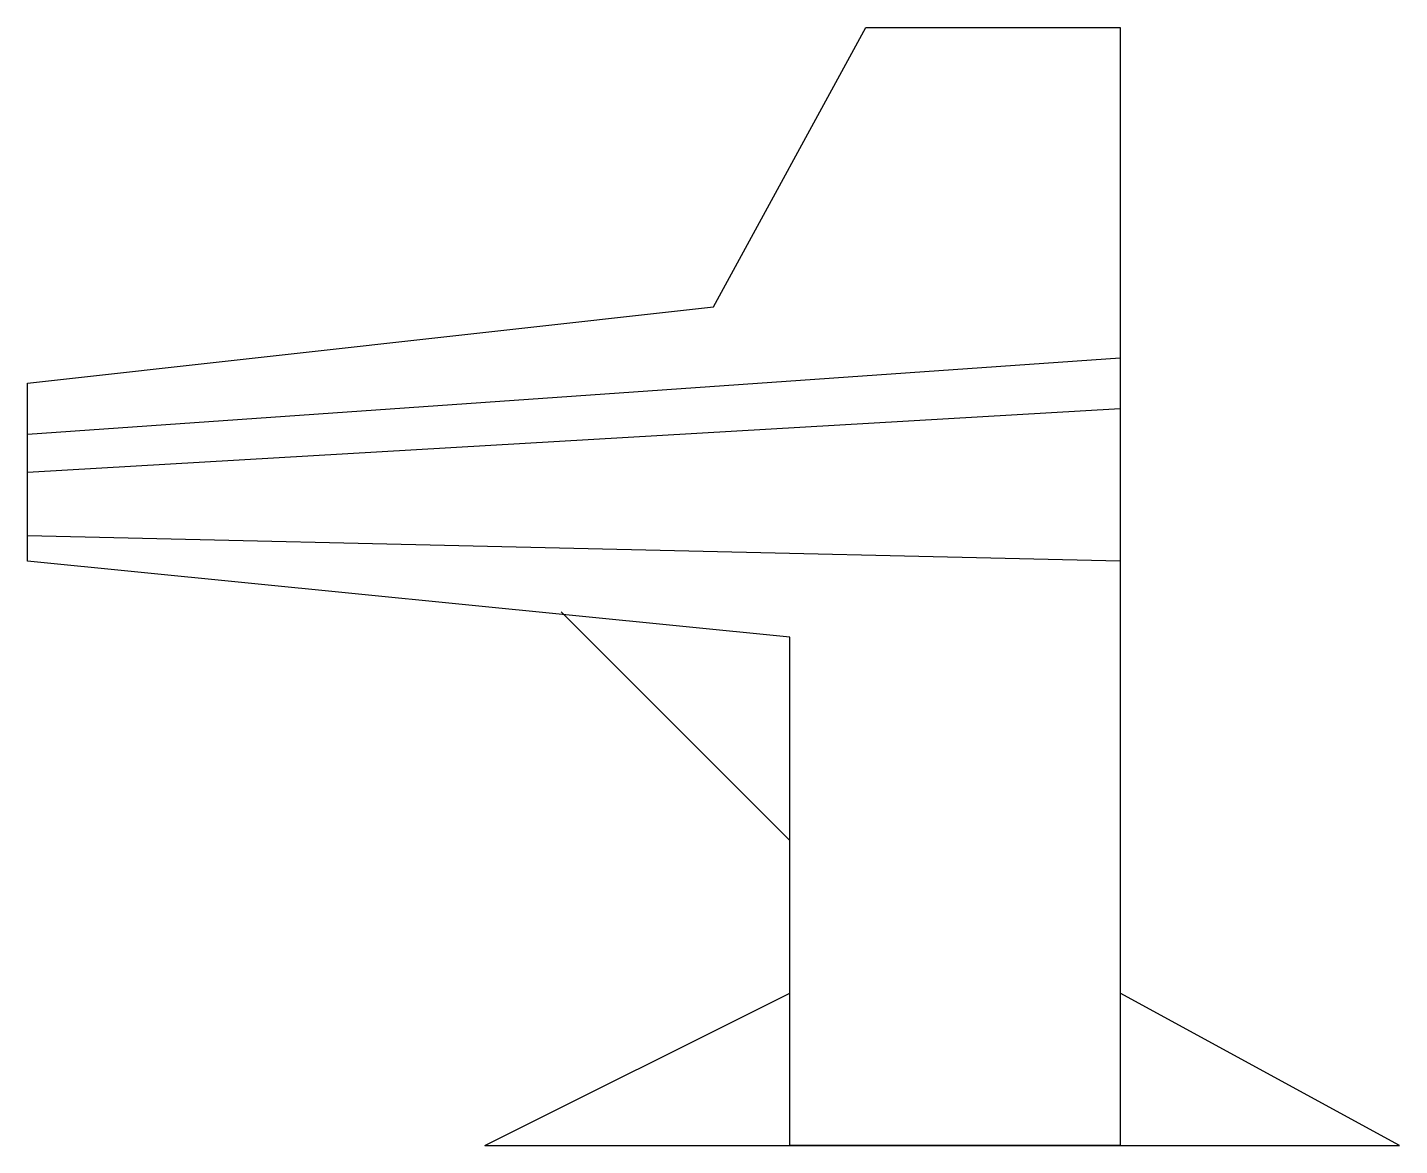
# Model space of a CAD drawing. Header units: inches. Extents: x 40 to 94, y 10 to 54.
import ezdxf

# ---------------------------------------------------------------- set-up
doc = ezdxf.new("R2010")
doc.units = ezdxf.units.IN
doc.header["$MEASUREMENT"] = 0
doc.layers.get('0').update_dxf_attribs({"lineweight": 25, "true_color": 0xffffff})

msp = doc.modelspace()

# ---------------------------------------------------------------- linework, layer by layer
for p, q in [((67, 43), (73, 54)), ((73, 54), (83, 54)), ((83, 54), (83, 10)), ((40, 40), (67, 43)), ((40, 38), (83, 41)), ((40, 33), (40, 40)), ((40, 36.5), (83, 39)), ((83, 39), (83, 33)), ((83, 33), (40, 34)), ((70, 30), (40, 33)), ((61, 31), (70, 22)), ((70, 10), (70, 30)), ((58, 10), (70, 16)), ((94, 10), (83, 16)), ((58, 10), (94, 10)), ((83, 10), (70, 10))]:
    msp.add_line(p, q)

doc.saveas('drawing.dxf')
